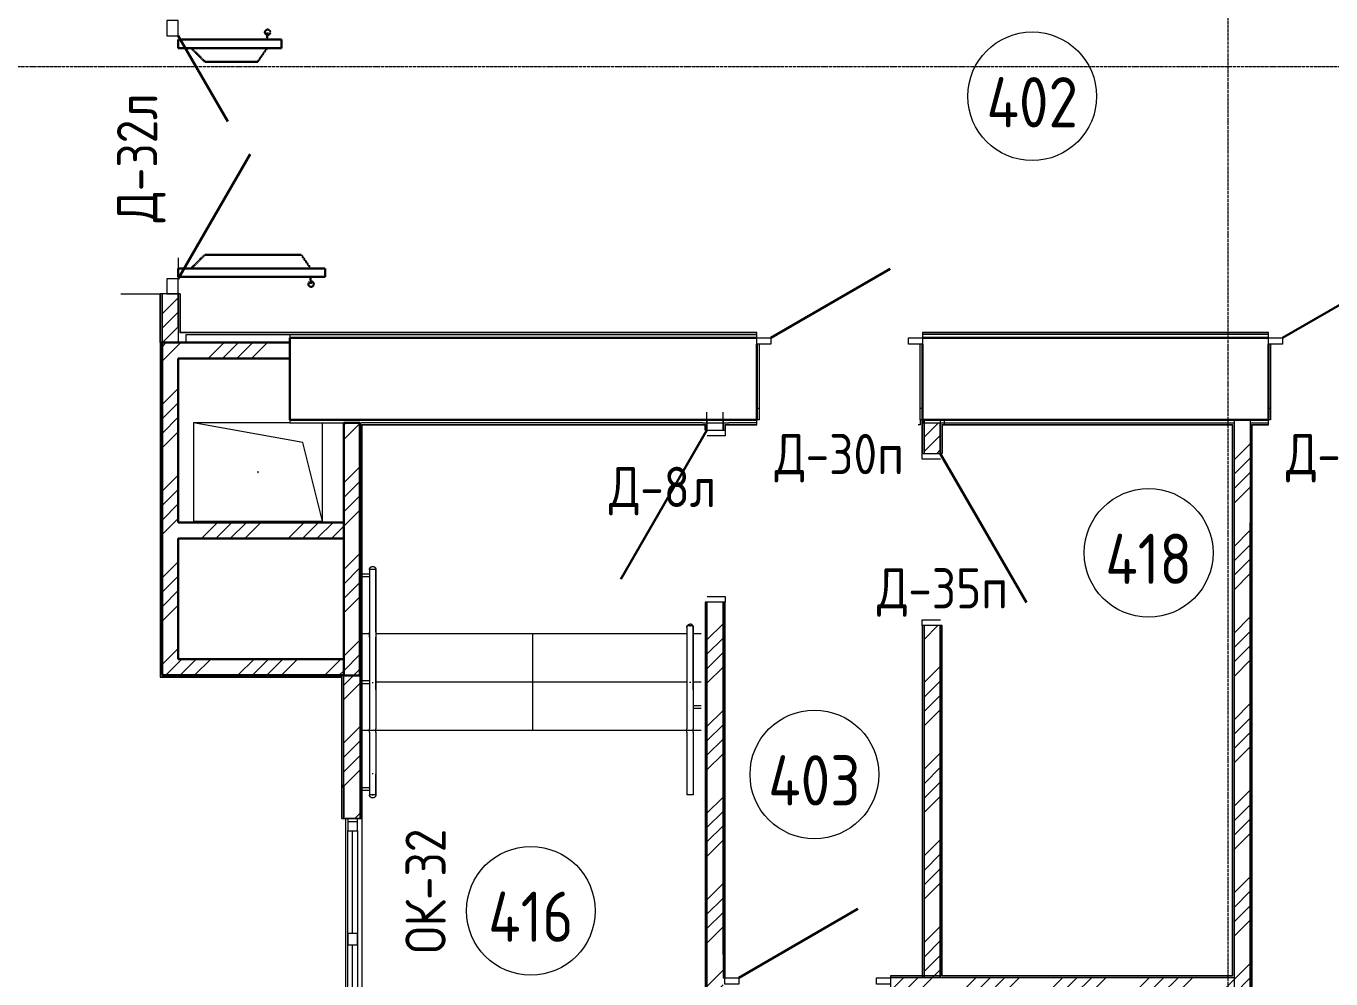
# Model space of a CAD drawing. Header units: millimetres. Extents: x -10178924 to 11692288, y -947381 to 58396.
# Drawn here: x 30979 to 39087, y -368194 to -362268 of the extents above; entities that cross this region are included whole.
import ezdxf

# ---------------------------------------------------------------- set-up
doc = ezdxf.new("R2010")
doc.units = ezdxf.units.MM
doc.linetypes.add('ADSK_Линия сетки', pattern=[25, 20, -2.5, 0, -2.5])
doc.linetypes.add('ADSK_Штриховая_ш3 п1_5', pattern=[4.5, 3, -1.5])
for name, color, linetype, lineweight in [('_ Окна', 7, 'Continuous', 9), ('Аннотация', 7, 'Continuous', 18), ('Двери', 7, 'Continuous', 9), ('Марки дверей', 7, 'Continuous', 20), ('Марки окон', 7, 'Continuous', 20), ('Обобщенные модели', 7, 'Continuous', 18), ('Ограждение', 7, 'Continuous', 9), ('Окна', 7, 'Continuous', 9), ('Оси', 253, 'Continuous', 9), ('Перекрытие', 7, 'Continuous', 18), ('Стены наружные', 7, 'Continuous', 18), ('Стены несущие', 7, 'Continuous', 30), ('Стены отделка', 7, 'Continuous', 30), ('Стены штриховка', 7, 'Continuous', 9), ('Узлы', 7, 'Continuous', 18), ('ШТРИХОВКА', 252, 'Continuous', 15)]:
    doc.layers.add(name, color=color, linetype=linetype, lineweight=lineweight)
doc.layers.add('Линии', color=7, linetype='Continuous', lineweight=9, true_color=0x00a600)
doc.styles.add('GOST Common', font='GOST_Common.ttf', dxfattribs={"width": 0.9, "height": 350})
doc.styles.add('GOST Common_2', font='GOST_Common.ttf', dxfattribs={"width": 0.9, "height": 250})
pattern_1 = [(45, (-6e-11, -248271.14), (-269.4077, 269.4077), []), (45, (89.8, -248271.14), (-269.4077, 269.4077), []), (45, (179.6, -248271.14), (-269.4077, 269.4077), []), (45, (269.4, -248271.14), (-269.4077, 269.4077), [])]

# ---------------------------------------------------------------- blocks, each defined once
blk = doc.blocks.new('Дверь-Alumark_двупольная с глухим окном_S70 - 1700х2200 алюм ост Д34л-6552820-План 4-го этажа')
at = {"layer": 'Двери', "lineweight": 30}
for p, q in [((880, 75), (104.9, 522.5)), ((-630, 75), (-97.4, 382.5))]:
    blk.add_line(p, q, dxfattribs=at)
at = {"layer": 'Двери'}
for p, q in [((-725, 75), (-725, 5)), ((-630, 75), (-725, 75)), ((-725, 5), (-630, 5)), ((-630, 5), (-630, 75)), ((880, 75), (880, 5)), ((975, 75), (880, 75)), ((880, 5), (975, 5)), ((975, 5), (975, 75))]:
    blk.add_line(p, q, dxfattribs=at)
blk = doc.blocks.new('АС_Дверь_Однопольная_Алюминиевая - 1030х2200 алюм Д31п-4653807-План 4-го этажа')
at = {"layer": 'Двери'}
for p, q in [((-390, -215), (-303, -215)), ((-390, -255), (-390, -215)), ((-303, -215), (-303, -255)), ((553, -215), (640, -215)), ((553, -255), (553, -215)), ((640, -215), (640, -255)), ((-303, -255), (-390, -255)), ((640, -255), (553, -255))]:
    blk.add_line(p, q, dxfattribs=at)
at = {"layer": 'Двери', "lineweight": 30}
blk.add_line((553, -255), (-188.3, -683), dxfattribs=at)
blk = doc.blocks.new('окна_rehau_двупольное - 980х1160 _створка и глухое_ ок-32-4651889-План 4-го этажа')
at = {"layer": '_ Окна', "lineweight": 18}
for p, q in [((-750, 15), (-750, 75)), ((-750, 75), (-674, 75)), ((-674, 15), (-750, 15)), ((-674, 75), (-674, 15)), ((-38, 15), (-38, 75)), ((-38, 75), (38, 75)), ((38, 15), (-38, 15)), ((38, 75), (38, 15)), ((674, 75), (674, 15)), ((750, 75), (674, 75)), ((674, 15), (750, 15)), ((750, 15), (750, 75))]:
    blk.add_line(p, q, dxfattribs=at)
at = {"layer": '_ Окна'}
for p, q in [((-730, 15), (-730, 75)), ((-674, 45), (-38, 45)), ((38, 45), (674, 45)), ((730, 15), (730, 75))]:
    blk.add_line(p, q, dxfattribs=at)
at = {"layer": 'Окна'}
for p, q in [((-750, 75), (-750, 15)), ((-674, 75), (-750, 75)), ((-750, 15), (-674, 15)), ((-674, 75), (-38, 75)), ((-38, 15), (-674, 15)), ((38, 75), (-38, 75)), ((-38, 15), (38, 15)), ((38, 75), (674, 75)), ((674, 15), (38, 15)), ((750, 75), (674, 75)), ((674, 15), (750, 15)), ((750, 15), (750, 75))]:
    blk.add_line(p, q, dxfattribs=at)
blk = doc.blocks.new('АС_Дверь_Однопольная_Алюминиевая - 1030х2200 алюм Д31п-3648851-План 4-го этажа')
at = {"layer": 'Двери'}
for p, q in [((-390, -215), (-303, -215)), ((-390, -255), (-390, -215)), ((-303, -215), (-303, -255)), ((553, -215), (640, -215)), ((553, -255), (553, -215)), ((640, -215), (640, -255)), ((-303, -255), (-390, -255)), ((640, -255), (553, -255))]:
    blk.add_line(p, q, dxfattribs=at)
at = {"layer": 'Двери', "lineweight": 30}
blk.add_line((553, -255), (-188.3, -683), dxfattribs=at)
blk = doc.blocks.new('AC_Дверь_Однопольная_Стальная - 1000х2100Н Д35п-металлическая-7234744-План 4-го этажа')
at = {"layer": 'Двери', "lineweight": 30}
blk.add_line((-535, 75), (391.6, 610), dxfattribs=at)
blk = doc.blocks.new('АС_Дверь_Однопольная_Алюминиевая - 1030х2200 алюм ост с мат_плёнкой Д19п-3648776-План 4-го этажа')
at = {"layer": 'Двери'}
for p, q in [((-390, -35), (-303, -35)), ((-390, -75), (-390, -35)), ((-303, -75), (-390, -75)), ((-303, -35), (-303, -75)), ((553, -35), (640, -35)), ((553, -75), (553, -35)), ((640, -75), (553, -75)), ((640, -35), (640, -75))]:
    blk.add_line(p, q, dxfattribs=at)
at = {"layer": 'Двери', "lineweight": 30}
blk.add_line((553, -75), (-188.3, -503), dxfattribs=at)
blk = doc.blocks.new('GM_Отверстие прямоугольное _в плите_ - Отверстие-6379425-План 4-го этажа')
at = {"layer": 'Обобщенные модели'}
for p, q in [((400, 305), (-400, 305)), ((-400, 305), (-400, -305)), ((-400, 305), (-278, -183)), ((400, 305), (-400, 305)), ((-400, 305), (-400, -305)), ((400, -305), (400, 305)), ((400, -305), (400, 305)), ((-278, -183), (400, -305)), ((-197.4, -305), (400, -305)), ((-197.4, -305), (400, -305))]:
    blk.add_line(p, q, dxfattribs=at)
for start, end in [(0, 180), (180, 360), (240, 0), (0, 105), (195, 210)]:
    blk.add_arc((0, 0), 2.5, start, end, dxfattribs=at)
blk = doc.blocks.new('Тип перил - Перила_Внутренний_-6202833-План 4-го этажа')
at = {"layer": 'Ограждение'}
for p, q in [((33112.5, 7316.2), (33112.5, 6928)), ((33134.8, 7316.2), (33130.2, 7316.2)), ((33152.5, 6928), (33152.5, 7316.2)), ((33112.5, 6896.7), (33112.5, 6569.5)), ((33152.5, 6569.5), (33152.5, 6896.7)), ((33112.5, 6046.4), (33112.5, 5916.2)), ((33134.8, 6046.4), (33130.2, 6046.4)), ((33152.5, 5916.2), (33152.5, 6046.4)), ((33130.2, 5916.2), (33134.8, 5916.2))]:
    blk.add_line(p, q, dxfattribs=at)
at = {"layer": 'Ограждение', "flags": 128}
for points in [[(33112.5, 6896.7), (33112.5, 6899.3), (33112.5, 6901.8), (33112.5, 6904.5), (33112.5, 6907.1), (33112.5, 6909.8), (33112.5, 6912.5), (33112.5, 6915.3), (33112.5, 6918), (33112.5, 6920.8), (33112.5, 6923.6), (33112.5, 6926.4), (33112.5, 6928)], [(33152.5, 6928), (33152.5, 6925.2), (33152.5, 6922.4), (33152.5, 6919.7), (33152.5, 6916.9), (33152.5, 6914.1), (33152.5, 6911.4), (33152.5, 6908.7), (33152.5, 6906), (33152.5, 6903.4), (33152.5, 6900.8), (33152.5, 6898.2), (33152.5, 6896.7)], [(33128.6, 6613.4), (33132.5, 6614.2), (33136.4, 6613.4)]]:
    blk.add_lwpolyline(points, dxfattribs=at)
blk = doc.blocks.new('Тип перил - D40-16087-План 4-го этажа')
at = {"layer": 'Ограждение', "flags": 128}
for points in [[(0, 20), (0.8, 20), (1.6, 19.9), (2.4, 19.9), (3.2, 19.7), (4, 19.6), (4.8, 19.4), (5.5, 19.2), (6.3, 19), (7, 18.7), (7.8, 18.4), (8.5, 18.1), (9.2, 17.7), (9.9, 17.4), (10.6, 16.9), (11.3, 16.5), (11.9, 16), (12.6, 15.6), (13.2, 15), (13.8, 14.5), (14.3, 13.9), (14.9, 13.3), (15.4, 12.7), (15.9, 12.1), (16.4, 11.5), (16.8, 10.8), (17.2, 10.1), (17.6, 9.4), (18, 8.7), (18.3, 8), (18.6, 7.2), (18.9, 6.5), (19.2, 5.7), (19.4, 5), (19.6, 4.2), (19.7, 3.4), (19.8, 2.6), (19.9, 1.8), (20, 1), (20, 0.2), (20, 0)], [(20, 0), (20, -0.8), (19.9, -1.6), (19.9, -2.4), (19.7, -3.2), (19.6, -4), (19.4, -4.8), (19.2, -5.5), (19, -6.3), (18.7, -7), (18.4, -7.8), (18.1, -8.5), (17.7, -9.2), (17.4, -9.9), (16.9, -10.6), (16.5, -11.3), (16, -11.9), (15.6, -12.6), (15, -13.2), (14.5, -13.8), (13.9, -14.3), (13.3, -14.9), (12.7, -15.4), (12.1, -15.9), (11.5, -16.4), (10.8, -16.8), (10.1, -17.2), (9.4, -17.6), (8.7, -18), (8, -18.3), (7.2, -18.6), (6.5, -18.9), (5.7, -19.2), (5, -19.4), (4.2, -19.6), (3.4, -19.7), (2.6, -19.8), (1.8, -19.9), (1, -20), (0.2, -20), (0, -20)]]:
    blk.add_lwpolyline(points, dxfattribs=at)
blk = doc.blocks.new('Тип перил - D40-V20-План 4-го этажа')
at = {"layer": 'Ограждение', "flags": 128}
for points in [[(0, 20), (0.8, 20), (1.6, 19.9), (2.4, 19.9), (3.2, 19.7), (4, 19.6), (4.8, 19.4), (5.5, 19.2), (6.3, 19), (7, 18.7), (7.8, 18.4), (8.5, 18.1), (9.2, 17.7), (9.9, 17.4), (10.6, 16.9), (11.3, 16.5), (11.9, 16), (12.6, 15.6), (13.2, 15), (13.8, 14.5), (14.3, 13.9), (14.9, 13.3), (15.4, 12.7), (15.9, 12.1), (16.4, 11.5), (16.8, 10.8), (17.2, 10.1), (17.6, 9.4), (18, 8.7), (18.3, 8), (18.6, 7.2), (18.9, 6.5), (19.2, 5.7), (19.4, 5), (19.6, 4.2), (19.7, 3.4), (19.8, 2.6), (19.9, 1.8), (20, 1), (20, 0.2), (20, 0)], [(20, 0), (20, -0.8), (19.9, -1.6), (19.9, -2.4), (19.7, -3.2), (19.6, -4), (19.4, -4.8), (19.2, -5.5), (19, -6.3), (18.7, -7), (18.4, -7.8), (18.1, -8.5), (17.7, -9.2), (17.4, -9.9), (16.9, -10.6), (16.5, -11.3), (16, -11.9), (15.6, -12.6), (15, -13.2), (14.5, -13.8), (13.9, -14.3), (13.3, -14.9), (12.7, -15.4), (12.1, -15.9), (11.5, -16.4), (10.8, -16.8), (10.1, -17.2), (9.4, -17.6), (8.7, -18), (8, -18.3), (7.2, -18.6), (6.5, -18.9), (5.7, -19.2), (5, -19.4), (4.2, -19.6), (3.4, -19.7), (2.6, -19.8), (1.8, -19.9), (1, -20), (0.2, -20), (0, -20)]]:
    blk.add_lwpolyline(points, dxfattribs=at)
blk = doc.blocks.new('Тип перил - Перила_Внутренний_-V21-План 4-го этажа')
at = {"layer": 'Ограждение'}
for p, q in [((33152.5, 7316.2), (33112.5, 7316.2)), ((33112.5, 7316.2), (33112.5, 6928)), ((33152.5, 7316.2), (33152.5, 6928)), ((33112.5, 6928), (33112.5, 6905.7)), ((33112.5, 6905.7), (33112.5, 6326.8)), ((33152.5, 6928), (33152.5, 6905.7)), ((33152.5, 6905.7), (33152.5, 6326.8)), ((33112.5, 6304.4), (33112.5, 6326.8)), ((33152.5, 6304.4), (33152.5, 6326.8)), ((33112.5, 6304.4), (33112.5, 5916.2)), ((33152.5, 6304.4), (33152.5, 5916.2)), ((33152.5, 5916.2), (33112.5, 5916.2))]:
    blk.add_line(p, q, dxfattribs=at)
blk = doc.blocks.new('ADSK_Ограждение_Опоры_Г_образная - D15 высота60 консоль80-16089-План 4-го этажа')
at = {"layer": 'Ограждение'}
for p, q in [((-7.5, 68), (-7.5, 20)), ((7.5, 20), (7.5, 68))]:
    blk.add_line(p, q, dxfattribs=at)
blk = doc.blocks.new('AC_Дверь_Однопольная_Стальная - 1070х2200Н Д8л противопож EI30-6395701-План 4-го этажа')
at = {"layer": 'Двери', "lineweight": 30}
blk.add_line((535, 75), (-391.6, 610), dxfattribs=at)
blk = doc.blocks.new('Тип перил - Перила_Внутренний_-6562187-План 4-го этажа')
at = {"layer": 'Ограждение'}
for p, q in [((35085, 6966.2), (35085, 6569.5)), ((35125, 6569.5), (35125, 6966.2))]:
    blk.add_line(p, q, dxfattribs=at)
at = {"layer": 'Ограждение', "flags": 128}
for points in [[(35102.9, 6966.2), (35105, 6966.2), (35107.1, 6966.2)], [(35108.9, 6613.4), (35105, 6614.2), (35101.1, 6613.4)]]:
    blk.add_lwpolyline(points, dxfattribs=at)
blk = doc.blocks.new('Тип перил - D40-V23-План 4-го этажа')
at = {"layer": 'Ограждение', "flags": 128}
for points in [[(35085, 6957.3), (35085.1, 6959.1), (35085.3, 6960.8), (35085.7, 6962.5), (35086.2, 6964.1), (35086.8, 6965.6), (35087.5, 6966.9), (35088.2, 6968.1), (35088.9, 6969.2), (35089.7, 6970.2), (35090.5, 6971), (35091.2, 6971.8), (35092, 6972.5), (35092.7, 6973.1), (35093.4, 6973.6), (35094.1, 6974), (35094.7, 6974.4), (35095.3, 6974.8), (35095.9, 6975.1), (35096.5, 6975.4), (35097, 6975.6), (35097.6, 6975.9), (35098.1, 6976.1), (35098.6, 6976.2), (35099, 6976.4), (35099.5, 6976.5), (35099.9, 6976.6), (35100.4, 6976.7), (35100.8, 6976.8), (35101.2, 6976.9), (35101.6, 6977), (35102, 6977.1), (35102.3, 6977.1), (35102.7, 6977.2), (35103.1, 6977.2), (35103.5, 6977.2), (35103.8, 6977.3), (35104.2, 6977.3), (35104.5, 6977.3), (35104.9, 6977.3), (35105, 6977.3)], [(35125, 6957.3), (35124.9, 6959.1), (35124.7, 6960.8), (35124.3, 6962.5), (35123.8, 6964.1), (35123.2, 6965.6), (35122.5, 6966.9), (35121.8, 6968.1), (35121.1, 6969.2), (35120.3, 6970.2), (35119.5, 6971), (35118.8, 6971.8), (35118, 6972.5), (35117.3, 6973.1), (35116.6, 6973.6), (35115.9, 6974), (35115.3, 6974.4), (35114.7, 6974.8), (35114.1, 6975.1), (35113.5, 6975.4), (35113, 6975.6), (35112.4, 6975.9), (35111.9, 6976.1), (35111.4, 6976.2), (35111, 6976.4), (35110.5, 6976.5), (35110.1, 6976.6), (35109.6, 6976.7), (35109.2, 6976.8), (35108.8, 6976.9), (35108.4, 6977), (35108, 6977.1), (35107.7, 6977.1), (35107.3, 6977.2), (35106.9, 6977.2), (35106.5, 6977.2), (35106.2, 6977.3), (35105.8, 6977.3), (35105.5, 6977.3), (35105.1, 6977.3), (35105, 6977.3)]]:
    blk.add_lwpolyline(points, dxfattribs=at)
blk = doc.blocks.new('Тип перил - Перила_Внутренний_-V24-План 4-го этажа')
at = {"layer": 'Ограждение'}
for p, q in [((35125, 6966.2), (35085, 6966.2)), ((35085, 6966.2), (35085, 6326.8)), ((35125, 6966.2), (35125, 6326.8)), ((35085, 6304.4), (35085, 6326.8)), ((35125, 6304.4), (35125, 6326.8)), ((35085, 6304.4), (35085, 5916.2)), ((35125, 6304.4), (35125, 5916.2)), ((35125, 5916.2), (35085, 5916.2))]:
    blk.add_line(p, q, dxfattribs=at)
blk = doc.blocks.new('ADSK_Стрелка - По умолчанию_без кружочка-6562208-План 4-го этажа')
at = {"layer": 'Узлы'}
blk.add_line((0, 0), (600, 0), dxfattribs=at)
blk = doc.blocks.new('оси')
at = {"layer": 'Оси', "linetype": 'ADSK_Линия сетки'}
for p, q in [((44950, -2540.7), (44950, 24580.2)), ((-3614.3, 10450), (62615.4, 10450))]:
    blk.add_line(p, q, dxfattribs=at)
blk = doc.blocks.new('4 этаж')
at = {"layer": 'Стены штриховка'}
h = blk.add_hatch(dxfattribs=at)
h.set_pattern_fill('ANSI34', color=256, scale=20)
h.set_pattern_definition([(45, (-25, -248271.14), (-269.4077, 269.4077), []), (45, (64.8, -248271.14), (-269.4077, 269.4077), []), (45, (154.6, -248271.14), (-269.4077, 269.4077), []), (45, (244.4, -248271.14), (-269.4077, 269.4077), [])])
h.paths.add_polyline_path([(31923.9, -239540.4), (31923.9, -239240.4), (31823.9, -239240.4), (31823.9, -239540.4), (31898.9, -239540.4)])
at = {"layer": 'Стены штриховка', "lineweight": 9}
h = blk.add_hatch(dxfattribs=at)
h.set_pattern_fill('ANSI34', color=256, scale=20)
h.set_pattern_definition(pattern_1)
h.paths.add_polyline_path([(31823.9, -241511.9), (31923.9, -241511.9), (31923.9, -239542.9), (31823.9, -239543.5), (31823.9, -241507.5)])
h = blk.add_hatch(dxfattribs=at)
h.set_pattern_fill('ANSI34', color=256, scale=20)
h.set_pattern_definition(pattern_1)
h.paths.add_polyline_path([(31923.9, -239642.9), (32616.8, -239642.9), (32616.8, -239542.9), (31923.9, -239543.5), (31923.9, -239559.6)])
h = blk.add_hatch(dxfattribs=at)
h.set_pattern_fill('ANSI34', color=256, scale=20)
h.set_pattern_definition(pattern_1)
h.paths.add_polyline_path([(33052.5, -241612.9), (33052.5, -240042.9), (32952.5, -240042.9), (32952.5, -241612.9), (33027.5, -241612.9)])
at = {"layer": 'Стены штриховка'}
h = blk.add_hatch(dxfattribs=at)
h.set_pattern_fill('ANSI34', color=256, scale=20)
h.set_pattern_definition(pattern_1)
h.paths.add_polyline_path([(35310, -245872.9), (35310, -241157.9), (35210, -241157.9), (35210, -245872.9)])
h.paths.add_polyline_path([(35210, -240087.9), (35310, -240087.9), (35310, -240042.9), (35210, -240042.9), (35210, -240052.9)])
h = blk.add_hatch(dxfattribs=at)
h.set_pattern_fill('ANSI34', color=256, scale=20)
h.set_pattern_definition(pattern_1)
h.paths.add_polyline_path([(36660, -240042.9), (36560, -240042.9), (36560, -240232.9), (36660, -240232.9)], flags=17)
h.paths.add_polyline_path([(38585, -245872.9), (38585, -240022.9), (38485, -240022.9), (38485, -243492.9), (36660, -243492.9), (36660, -241302.9), (36560, -241302.9), (36560, -243492.9), (36350, -243492.9), (36350, -243592.9), (38485, -243592.9), (38485, -245872.9)])
at = {"layer": 'Стены штриховка', "lineweight": 9}
h = blk.add_hatch(dxfattribs=at)
h.set_pattern_fill('ANSI34', color=256, scale=20)
h.set_pattern_definition(pattern_1)
h.paths.add_polyline_path([(32820, -240761.9), (32952.5, -240761.9), (32952.5, -240661.9), (31923.9, -240661.9), (31923.9, -240761.9), (32405.9, -240761.9)])
h = blk.add_hatch(dxfattribs=at)
h.set_pattern_fill('ANSI34', color=256, scale=20)
h.set_pattern_definition(pattern_1)
h.paths.add_polyline_path([(32952.5, -241611.9), (32952.5, -241511.9), (31823.9, -241511.9), (31823.9, -241611.9), (32920.2, -241611.9)])
at = {"layer": 'Стены штриховка'}
h = blk.add_hatch(dxfattribs=at)
h.set_pattern_fill('ANSI34', color=256, scale=20)
h.set_pattern_definition(pattern_1)
h.paths.add_polyline_path([(33052.5, -244002.9), (32952.5, -244002.9), (32952.5, -245872.9), (33052.5, -245872.9)])
h.paths.add_polyline_path([(33052.5, -241612.9), (32952.5, -241612.9), (32952.5, -242502.9), (33052.5, -242502.9)])
at = {"layer": 'Линии', "color": 7, "linetype": 'ADSK_Штриховая_ш3 п1_5', "lineweight": 30}
for p, q in [((31923.8, -237658.4), (31923, -237711.4)), ((32566.8, -237658.4), (31923.8, -237658.4)), ((32474.4, -237658.4), (32479.6, -237613.6)), ((32566.1, -237711.4), (32566.8, -237658.4)), ((31923, -237711.4), (32566.1, -237711.4)), ((32089.8, -237796.4), (32004.8, -237711.4)), ((32477.2, -237711.4), (32417.7, -237796.4)), ((32417.7, -237796.4), (32089.8, -237796.4)), ((32089.9, -238996.4), (32004.9, -239081.4)), ((32687.8, -238996.4), (32089.9, -238996.4)), ((32747.3, -239081.4), (32687.8, -238996.4)), ((31923.9, -239134.4), (31923.2, -239081.4)), ((31923.2, -239081.4), (32836.3, -239081.4)), ((32836.3, -239081.4), (32837, -239134.4)), ((32837, -239134.4), (31923.9, -239134.4)), ((32744.6, -239134.4), (32749.7, -239179.1))]:
    blk.add_line(p, q, dxfattribs=at)
for centre in [(32479.6, -237613.6), (32749.7, -239179.1)]:
    blk.add_circle(centre, 17, dxfattribs=at)
at = {"layer": 'Линии', "color": 7}
for centre in [(37231.1, -238011.3), (37954.5, -240850.9), (35877.3, -242228.6), (34115.3, -243076.7)]:
    blk.add_circle(centre, 400, dxfattribs=at)
at = {"layer": 'Перекрытие'}
for p, q in [((31923.9, -239014.9), (31923.9, -239145.4)), ((31567.3, -239240.4), (31811.9, -239240.4)), ((35535, -239552.9), (35535, -240022.9)), ((36535, -240022.9), (36535, -239552.9)), ((38712.5, -239552.9), (38712.5, -240022.9)), ((35535, -239952.9), (35520, -239952.9)), ((36550, -239952.9), (36535, -239952.9)), ((38712.5, -239952.9), (38699.5, -239952.9)), ((35322, -240087.9), (35322, -240122.9)), ((35535, -240022.9), (35520, -240022.9)), ((38712.5, -240022.9), (38699.5, -240022.9)), ((35322, -240122.9), (35210.3, -240122.9)), ((36548, -240267.9), (36548, -240232.9)), ((36660.6, -240267.9), (36548, -240267.9)), ((35211.3, -241122.9), (35322, -241122.9)), ((35322, -241122.9), (35322, -241157.9)), ((36548, -241302.9), (36548, -241267.9)), ((36548, -241267.9), (36661.1, -241267.9)), ((33112.5, -241354.9), (33064.5, -241354.9)), ((35085, -241354.9), (33152.5, -241354.9)), ((35173.1, -241354.9), (35125, -241354.9)), ((35085, -241654.9), (33152.5, -241654.9)), ((35173.2, -241654.9), (35125, -241654.9)), ((35173, -241954.9), (33064.5, -241954.9))]:
    blk.add_line(p, q, dxfattribs=at)
at = {"layer": 'Стены наружные'}
for p, q in [((32966, -244002.9), (32966, -242502.9)), ((33064.5, -242502.9), (33064.5, -244002.9))]:
    blk.add_line(p, q, dxfattribs=at)
at = {"layer": 'Стены несущие'}
for p, q in [((32616.8, -239512.9), (32616.8, -240022.9)), ((35520, -239512.9), (32616.8, -239512.9)), ((38699.5, -239512.9), (36550, -239512.9)), ((32616.8, -239542.9), (31823.9, -239542.9)), ((31823.9, -241611.9), (31823.9, -239542.9)), ((35520, -240022.9), (35520, -239552.9)), ((36550, -239552.9), (36550, -240022.9)), ((38699.5, -240022.9), (38699.5, -239552.9)), ((31923.9, -239642.9), (32616.8, -239642.9)), ((31923.9, -240661.9), (31923.9, -239642.9)), ((35520, -240022.9), (32616.8, -240022.9)), ((33052.5, -240042.9), (32952.5, -240042.9)), ((32952.5, -240042.9), (32952.5, -241612.9)), ((33052.5, -240042.9), (33052.5, -241612.9)), ((38699.5, -240022.9), (36550, -240022.9)), ((32952.5, -240661.9), (31923.9, -240661.9)), ((31923.9, -240761.9), (32952.5, -240761.9)), ((31923.9, -241511.9), (31923.9, -240761.9)), ((32952.5, -241511.9), (31923.9, -241511.9)), ((31823.9, -241611.9), (32952.5, -241611.9)), ((33052.5, -241612.9), (32952.5, -241612.9))]:
    blk.add_line(p, q, dxfattribs=at)
at = {"layer": 'Стены отделка', "lineweight": 9}
for p, q in [((31823.9, -239240.4), (31811.9, -239240.4)), ((31935.9, -239240.4), (31811.9, -239240.4)), ((31811.9, -239542.9), (31811.9, -239240.4)), ((31903.9, -239240.4), (31823.9, -239240.4)), ((31823.9, -239542.9), (31823.9, -239240.4)), ((31935.9, -239240.4), (31923.9, -239240.4)), ((31923.9, -239240.4), (31923.9, -239542.9)), ((31935.9, -239240.4), (31935.9, -239480.9)), ((35520, -239480.9), (31935.9, -239480.9)), ((31973.9, -239540.4), (31973.9, -239492.9)), ((31973.9, -239492.9), (32616.7, -239492.9)), ((32616.8, -239492.9), (32616.8, -239512.9)), ((35520, -239512.9), (35520, -239480.9)), ((36550, -239480.9), (36550, -239512.9)), ((38699.5, -239480.9), (36550, -239480.9)), ((38699.5, -239512.9), (38699.5, -239480.9)), ((31823.9, -239542.9), (31811.9, -239542.9)), ((31811.9, -239542.9), (31811.9, -241621.9)), ((31823.9, -239540.4), (31973.9, -239540.4)), ((31823.9, -239542.9), (31823.9, -239540.4)), ((32617.4, -240022.9), (32617.4, -240042.9)), ((32617.4, -240042.9), (33062.5, -240042.9)), ((33064.5, -240054.9), (33064.5, -242502.9)), ((33064.5, -240054.9), (35198, -240054.9)), ((35185, -240042.9), (35345, -240042.9)), ((35198, -240087.9), (35198, -240054.9)), ((35198, -240087.9), (35322, -240087.9)), ((35198, -240087.9), (35322, -240087.9)), ((35210, -240087.9), (35210, -240022.9)), ((35310, -240022.9), (35310, -240087.9)), ((35322, -240054.9), (35520, -240054.9)), ((35322, -240054.9), (35322, -240087.9)), ((35520, -240054.9), (35520, -240022.9)), ((36535, -240054.9), (36523, -240054.9)), ((36550, -240022.9), (36535, -240022.9)), ((36535, -240022.9), (36535, -240054.9)), ((36548, -240232.9), (36548, -240022.9)), ((36550, -240022.9), (36550, -240042.9)), ((36550, -240042.9), (38485, -240042.9)), ((36560, -240232.9), (36560, -240022.9)), ((36660, -240022.9), (36660, -240232.9)), ((36672, -240054.9), (38473, -240054.9)), ((36672, -240054.9), (36672, -240232.9)), ((36685, -240052.9), (36685, -240022.9)), ((38473, -240054.9), (38473, -243480.9)), ((38585, -240042.9), (38699.5, -240042.9)), ((38597, -240054.9), (38699.5, -240054.9)), ((38597, -245860.9), (38597, -240054.9)), ((38699.5, -240054.9), (38699.5, -240022.9)), ((36548, -240232.9), (36672, -240232.9)), ((38485, -240658.5), (38485, -245872.9)), ((38585, -245872.9), (38585, -240662.9)), ((35322, -241157.9), (35198, -241157.9)), ((35322, -241157.9), (35198, -241157.9)), ((35198, -241157.9), (35198, -245820.9)), ((35210, -241157.9), (35210, -243347.9)), ((35310, -243347.9), (35310, -241157.9)), ((35322, -243492.9), (35322, -241157.9)), ((36672, -241302.9), (36548, -241302.9)), ((36548, -241302.9), (36548, -243492.9)), ((36560, -241302.9), (36560, -243492.9)), ((36660, -243492.9), (36660, -241302.9)), ((36672, -243480.9), (36672, -241302.9)), ((31813.9, -241623.9), (32940.5, -241623.9)), ((31823.9, -241611.9), (31823.9, -241611.9)), ((32902.5, -241612.9), (32902.5, -241611.9)), ((32952.5, -241612.9), (32902.5, -241612.9)), ((32902.5, -241612.9), (32902.5, -241621.9)), ((32940.5, -242502.9), (32940.5, -241623.9)), ((32952.5, -242502.9), (32952.5, -241612.9)), ((33052.5, -241612.9), (33052.5, -242502.9)), ((32942.5, -242292.9), (32942.5, -242312.9)), ((32940.5, -242502.9), (33064.5, -242502.9)), ((33064.5, -242502.9), (32962.5, -242502.9)), ((32978, -242502.9), (32966, -242502.9)), ((35320, -243467.9), (35320, -243417.9)), ((36350, -243480.9), (36350, -243604.9)), ((36660, -243480.9), (36350, -243480.9)), ((38473, -243480.9), (36672, -243480.9))]:
    blk.add_line(p, q, dxfattribs=at)
at = {"layer": 'Стены штриховка'}
for p, q in [((31813.9, -239542.9), (31813.9, -239240.4)), ((31823.9, -239240.4), (31823.9, -239540.4)), ((31823.9, -239450.4), (31823.9, -239240.4)), ((31923.9, -239240.4), (31923.9, -239540.4)), ((31923.9, -239450.4), (31923.9, -239240.4)), ((31933.9, -239240.4), (31933.9, -239482.9)), ((35520, -239482.9), (31933.9, -239482.9)), ((32616.7, -239492.9), (35520, -239492.9)), ((38699.5, -239482.9), (36550, -239482.9)), ((38699.5, -239492.9), (36550, -239492.9)), ((31813.9, -239542.9), (31813.9, -241623.9)), ((35210, -240087.9), (35210, -239976.1)), ((35210, -240087.9), (35210, -239976.1)), ((35310, -240087.9), (35310, -239976.1)), ((35310, -240087.9), (35310, -239976.1)), ((35185, -240042.9), (33062.5, -240042.9)), ((33062.5, -242502.9), (33062.5, -240052.9)), ((33062.5, -240052.9), (35200, -240052.9)), ((35200, -240087.9), (35200, -240052.9)), ((35210, -240022.9), (35210, -240087.9)), ((35310, -240022.9), (35310, -240087.9)), ((35320, -240052.9), (35520, -240052.9)), ((35320, -240052.9), (35320, -240087.9)), ((35520, -240042.9), (35345, -240042.9)), ((36550, -240232.9), (36550, -240022.9)), ((36560, -240022.9), (36560, -240232.9)), ((36560, -240232.9), (36560, -240042.9)), ((36660, -240022.9), (36660, -240232.9)), ((36660, -240232.9), (36660, -240042.9)), ((36670, -240052.9), (38475, -240052.9)), ((36670, -240052.9), (36670, -240232.9)), ((38475, -240052.9), (38475, -243482.9)), ((38485, -240022.9), (38485, -243492.9)), ((38585, -240022.9), (38585, -245872.9)), ((38595, -240052.9), (38699.5, -240052.9)), ((38595, -245862.9), (38595, -240052.9)), ((38485, -240662.9), (38485, -245872.9)), ((38585, -240662.9), (38585, -245872.9)), ((35200, -241157.9), (35200, -245872.9)), ((35210, -241157.9), (35210, -245872.9)), ((35210, -241157.9), (35210, -243322.9)), ((35210, -241157.9), (35210, -243347.9)), ((35310, -241157.9), (35310, -243492.9)), ((35310, -241157.9), (35310, -243322.9)), ((35310, -241157.9), (35310, -243347.9)), ((35320, -243492.9), (35320, -241157.9)), ((36550, -241302.9), (36550, -243492.9)), ((36560, -241302.9), (36560, -243467.9)), ((36560, -241302.9), (36560, -243492.9)), ((36660, -241302.9), (36660, -243467.9)), ((36660, -241302.9), (36660, -243492.9)), ((36670, -243482.9), (36670, -241302.9)), ((31811.9, -241621.9), (32942.5, -241621.9)), ((31811.9, -241621.9), (31811.9, -241623.9)), ((31811.9, -241623.9), (31813.9, -241623.9)), ((32942.5, -242502.9), (32942.5, -241621.9)), ((32952.5, -242292.9), (32952.5, -242502.9)), ((33052.5, -242292.9), (33052.5, -242502.9)), ((35310, -243492.9), (35320, -243492.9)), ((36660, -243482.9), (36350, -243482.9)), ((38485, -243492.9), (36350, -243492.9)), ((38475, -243482.9), (36670, -243482.9))]:
    blk.add_line(p, q, dxfattribs=at)
at = {"color": 253}
blk.add_blockref('оси', (-6500.4, -248276.1), dxfattribs=at)
at = {"layer": 'Двери'}
for name, p, rotation in [('Дверь-Alumark_двупольная с глухим окном_S70 - 1700х2200 алюм ост Д34л-6552820-План 4-го этажа', (31848.9, -238265.4), 270), ('АС_Дверь_Однопольная_Алюминиевая - 1030х2200 алюм Д31п-3648851-План 4-го этажа', (36160, -239767.9), 180), ('АС_Дверь_Однопольная_Алюминиевая - 1030х2200 алюм Д31п-4653807-План 4-го этажа', (39339.5, -239767.9), 180), ('AC_Дверь_Однопольная_Стальная - 1000х2100Н Д35п-металлическая-7234744-План 4-го этажа', (36585, -240767.9), 270), ('АС_Дверь_Однопольная_Алюминиевая - 1030х2200 алюм ост с мат_плёнкой Д19п-3648776-План 4-го этажа', (35960, -243567.9), 180)]:
    blk.add_blockref(name, p, dxfattribs=dict(at, rotation=rotation))
at = {"layer": 'Двери', "color": 8, "true_color": 0x7f7f7f, "rotation": 90}
blk.add_blockref('AC_Дверь_Однопольная_Стальная - 1070х2200Н Д8л противопож EI30-6395701-План 4-го этажа', (35285, -240622.9), dxfattribs=at)
at = {"layer": 'Обобщенные модели', "rotation": 180}
blk.add_blockref('GM_Отверстие прямоугольное _в плите_ - Отверстие-6379425-План 4-го этажа', (32420, -240347.9), dxfattribs=at)
at = {"layer": 'Ограждение'}
for name, p, rotation in [('ADSK_Ограждение_Опоры_Г_образная - D15 высота60 консоль80-16089-План 4-го этажа', (33132.5, -240989.9), 90), ('Тип перил - D40-16087-План 4-го этажа', (33132.5, -240954.9), 90), ('ADSK_Ограждение_Опоры_Г_образная - D15 высота60 консоль80-16089-План 4-го этажа', (33132.5, -241654.9), 90), ('ADSK_Ограждение_Опоры_Г_образная - D15 высота60 консоль80-16089-План 4-го этажа', (35105, -241808.6), 270), ('ADSK_Ограждение_Опоры_Г_образная - D15 высота60 консоль80-16089-План 4-го этажа', (33132.5, -242319.9), 90), ('Тип перил - D40-V20-План 4-го этажа', (33132.5, -242354.9), 270)]:
    blk.add_blockref(name, p, dxfattribs=dict(at, rotation=rotation))
for name in ['Тип перил - Перила_Внутренний_-6202833-План 4-го этажа', 'Тип перил - Перила_Внутренний_-V21-План 4-го этажа', 'Тип перил - D40-V23-План 4-го этажа', 'Тип перил - Перила_Внутренний_-6562187-План 4-го этажа', 'Тип перил - Перила_Внутренний_-V24-План 4-го этажа']:
    blk.add_blockref(name, (0, -248271.1), dxfattribs=at)
at = {"layer": 'Окна', "rotation": 90}
blk.add_blockref('окна_rehau_двупольное - 980х1160 _створка и глухое_ ок-32-4651889-План 4-го этажа', (33053, -243252.9), dxfattribs=at)
at = {"layer": 'Узлы', "rotation": 270}
blk.add_blockref('ADSK_Стрелка - По умолчанию_без кружочка-6562208-План 4-го этажа', (34124.8, -241354.9), dxfattribs=at)
at = {"layer": 'Аннотация', "lineweight": 9, "char_height": 312.5, "width": 520.211, "attachment_point": 5, "line_spacing_factor": 1.022766, "style": 'GOST Common'}
for s, insert in [('402', (37231.1, -238048.2)), ('418', (37954.5, -240887.9)), ('403', (35877.3, -242265.6)), ('416', (34115.3, -243113.6))]:
    blk.add_mtext(s, dxfattribs=dict(at, insert=insert))
at = {"layer": 'Марки дверей', "lineweight": 9, "insert": (31694.6, -238394), "char_height": 250, "width": 851.4, "attachment_point": 5, "rotation": 90, "line_spacing_factor": 1.022766, "style": 'GOST Common_2'}
blk.add_mtext('\\pxqc,t1.8,3.6,5.4,7.2,9,10.8,12.6,14.4,16.2,18,19.8,21.6,23.4,25.2,27,28.8,30.6,32.4,34.2,36,37.8,39.6,41.4,43.2,45,46.8,48.6,50.4,52.2,54,55.8,57.6;{Д-32л}', dxfattribs=at)
at = {"layer": 'Марки дверей', "lineweight": 9, "char_height": 250, "attachment_point": 5, "line_spacing_factor": 1.022766, "style": 'GOST Common_2'}
for s, insert, width in [('\\pxqc,t1.8,3.6,5.4,7.2,9,10.8,12.6,14.4,16.2,18,19.8,21.6,23.4,25.2,27,28.8,30.6,32.4,34.2,36,37.8,39.6,41.4,43.2,45,46.8,48.6,50.4,52.2,54,55.8,57.6;{Д-30п}', (36031.4, -240262.1), 851.4), ('\\pxqc,t1.8,3.6,5.4,7.2,9,10.8,12.6,14.4,16.2,18,19.8,21.6,23.4,25.2,27,28.8,30.6,32.4,34.2,36,37.8,39.6,41.4,43.2,45,46.8,48.6,50.4,52.2,54,55.8,57.6;{Д-30п}', (39210.9, -240262.1), 851.4), ('\\pxqc,t1.8,3.6,5.4,7.2,9,10.8,12.6,14.4,16.2,18,19.8,21.6,23.4,25.2,27,28.8,30.6,32.4,34.2,36,37.8,39.6,41.4,43.2,45,46.8,48.6,50.4,52.2,54,55.8,57.6;{Д-8л}', (34934, -240466.6), 690.3), ('\\pxqc,t1.8,3.6,5.4,7.2,9,10.8,12.6,14.4,16.2,18,19.8,21.6,23.4,25.2,27,28.8,30.6,32.4,34.2,36,37.8,39.6,41.4,43.2,45,46.8,48.6,50.4,52.2,54,55.8,57.6;{Д-35п}', (36673.9, -241097), 851.4)]:
    blk.add_mtext(s, dxfattribs=dict(at, insert=insert, width=width))
at = {"layer": 'Марки окон', "lineweight": 9, "insert": (33461.6, -242953.7), "char_height": 250, "width": 845.1, "attachment_point": 5, "rotation": 90, "line_spacing_factor": 1.022766, "style": 'GOST Common_2'}
blk.add_mtext('\\pxqc,t1.8,3.6,5.4,7.2,9,10.8,12.6,14.4,16.2,18,19.8,21.6,23.4,25.2,27,28.8,30.6,32.4,34.2,36,37.8,39.6,41.4,43.2,45,46.8,48.6,50.4,52.2,54,55.8,57.6;{ОК-32}', dxfattribs=at)

msp = doc.modelspace()

# ---------------------------------------------------------------- block references
at = {"layer": 'ШТРИХОВКА'}
msp.add_blockref('4 этаж', (0, -124693.3), dxfattribs=at)

doc.saveas('drawing.dxf')
